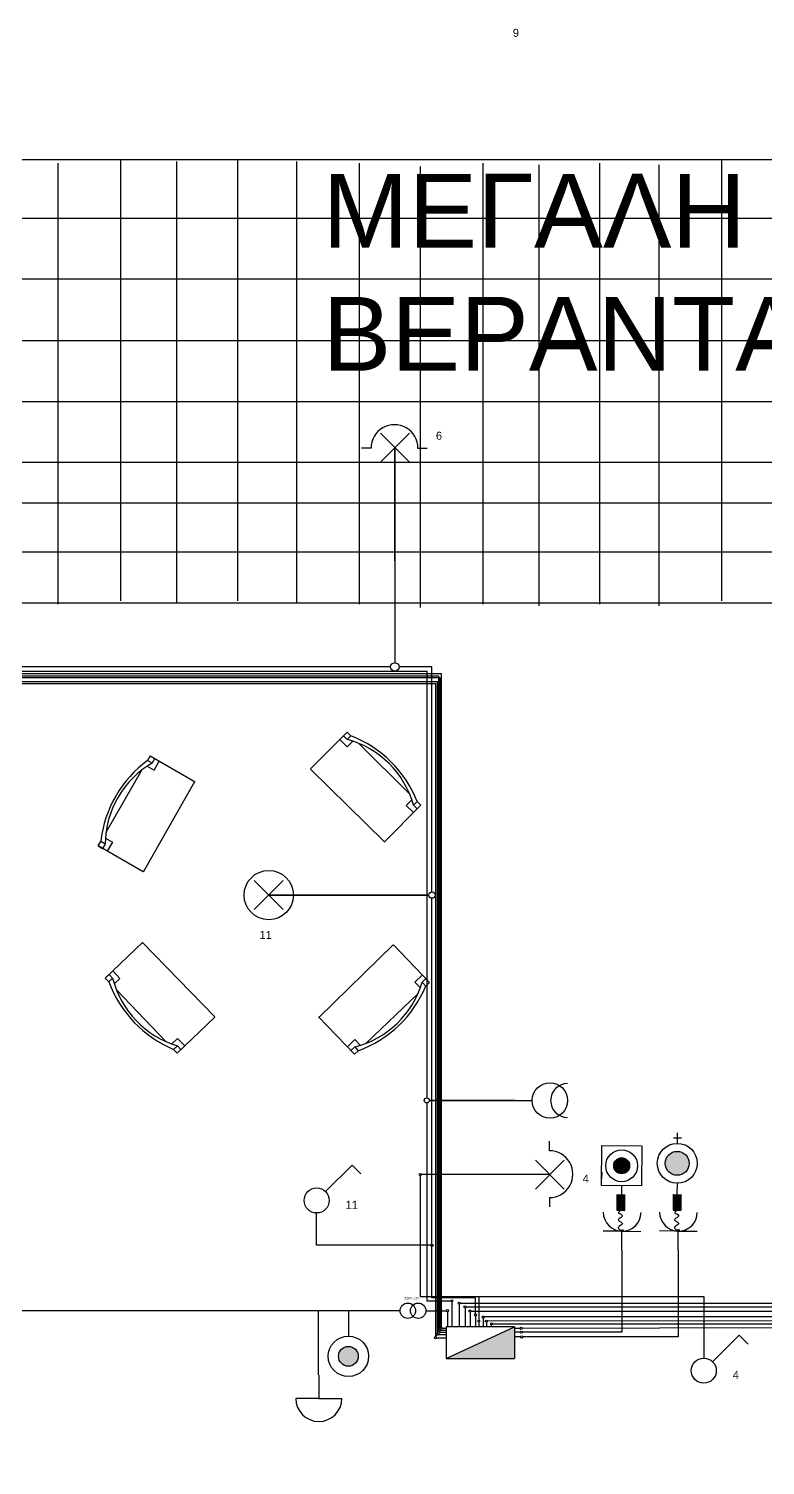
# Model space of a CAD drawing. Header units: millimetres. Extents: x 2744.1 to 2773.1, y 1487 to 1500.
# Drawn here: x 2757.71 to 2761.2, y 1493.23 to 1500.04 of the extents above; entities that cross this region are included whole.
import ezdxf

# ---------------------------------------------------------------- set-up
doc = ezdxf.new("R2010")
doc.units = ezdxf.units.MM
doc.linetypes.add('DASHDOT', pattern=[25.4, 12.7, -6.35, 0, -6.35])
for name, color, linetype in [('Γραμμές Κουδουνιών-Κλειδαριάς', 190, 'Continuous'), ('Γραμμές Λευκών Συσκευών', 1, 'Continuous'), ('Γραμμές Παροχή', 11, 'Continuous'), ('Γραμμές Ρευματοδοτών', 3, 'Continuous'), ('Γραμμές Τηλεφώνου', 30, 'DASHDOT'), ('Γραμμές Φωτισμού', 5, 'Continuous'), ('ΕΠΙΠΛΑ', 254, 'Continuous'), ('συμβολα', 254, 'Continuous')]:
    doc.layers.add(name, color=color, linetype=linetype)
doc.styles.add('Romans', font='Romans.shx')
doc.styles.get("Standard").update_dxf_attribs({"font": 'arial.ttf'})
pattern_1 = [(0, (0, 0), (0, 6.985), [5.08, -1.905]), (90, (0, 0), (-6.985, 4e-16), [5.08, -1.905])]

msp = doc.modelspace()

# ---------------------------------------------------------------- hatches: boundary and pattern name
at = {"layer": 'Γραμμές Κουδουνιών-Κλειδαριάς'}
h = msp.add_hatch(dxfattribs=at)
h.set_pattern_fill('ANGLE', color=256)
h.set_pattern_definition([(0, (0.994, 1.077), (0, 6.985), [5.08, -1.905]), (90, (0.994, 1.077), (-6.985, 4e-16), [5.08, -1.905])])
h.paths.add_polyline_path([(2759.5799, 1494.9594, 1), (2759.6036, 1494.9594, 1)])
h = msp.add_hatch(dxfattribs=at)
h.set_pattern_fill('ANGLE', color=256)
h.set_pattern_definition([(0, (1.1136, 0.127), (0, 6.985), [5.08, -1.905]), (90, (1.1136, 0.127), (-6.985, 4e-16), [5.08, -1.905])])
h.paths.add_polyline_path([(2759.7055, 1494.0093, 1), (2759.7155, 1494.0093, 1)])
h = msp.add_hatch(dxfattribs=at)
h.set_pattern_fill('ANGLE', color=256)
h.set_pattern_definition([(0, (1.149, 0.127), (0, 6.985), [5.08, -1.905]), (90, (1.149, 0.127), (-6.985, 4e-16), [5.08, -1.905])])
h.paths.add_polyline_path([(2759.7407, 1493.9978, 1), (2759.7506, 1493.9978, 1)])
h = msp.add_hatch(dxfattribs=at)
h.set_pattern_fill('ANGLE', color=256)
h.set_pattern_definition([(0, (1.177, 0.127), (0, 6.985), [5.08, -1.905]), (90, (1.177, 0.127), (-6.985, 4e-16), [5.08, -1.905])])
h.paths.add_polyline_path([(2759.7685, 1493.9806, 1), (2759.7785, 1493.9806, 1)])
h = msp.add_hatch(dxfattribs=at)
h.set_pattern_fill('ANGLE', color=256)
h.set_pattern_definition([(0, (1.0356, 0.131), (0, 6.985), [5.08, -1.905]), (90, (1.0356, 0.131), (-6.985, 4e-16), [5.08, -1.905])])
h.paths.add_polyline_path([(2759.6946, 1493.9625, 1), (2759.6846, 1493.9625, 1)])
h = msp.add_hatch(dxfattribs=at)
h.set_pattern_fill('ANGLE', color=256)
h.set_pattern_definition([(0, (1.2004, 0.107), (0, 6.985), [5.08, -1.905]), (90, (1.2004, 0.107), (-6.985, 4e-16), [5.08, -1.905])])
h.paths.add_polyline_path([(2759.7923, 1493.9606, 1), (2759.8022, 1493.9606, 1)])
at = {"layer": 'Γραμμές Κουδουνιών-Κλειδαριάς', "ltscale": 2}
h = msp.add_hatch(color=256, dxfattribs=at)
h.dxf.hatch_style = 1
edge = h.paths.add_edge_path()
edge.add_arc((2759.2207, 1493.7461), 0.0469, 0, 360)
at = {"layer": 'Γραμμές Λευκών Συσκευών'}
h = msp.add_hatch(dxfattribs=at)
h.set_pattern_fill('ANGLE', color=3)
h.set_pattern_definition(pattern_1)
h.paths.add_polyline_path([(2759.6036, 1494.9594, 1), (2759.5799, 1494.9594, 1)])
h.paths.add_polyline_path([(2755.8316, 1495.1428, 0.810806), (2755.8089, 1495.138, 0.92603), (2755.8325, 1495.1362), (2755.8316, 1495.1362)])
h.paths.add_polyline_path([(2754.2144, 1492.6229, 1), (2754.2381, 1492.6229, 1)])
h.paths.add_polyline_path([(2755.7618, 1489.2149, 1), (2755.7216, 1489.2149, 1)])
for points in [[(2760.4781, 1494.6495, 1), (2760.5537, 1494.6495, 1)], [(2760.7226, 1494.6609, 1), (2760.836, 1494.6609, 1)], [(2760.4929, 1494.4382), (2760.5307, 1494.4379), (2760.5313, 1494.5135), (2760.4936, 1494.5138)], [(2760.7598, 1494.4387), (2760.7975, 1494.4384), (2760.7982, 1494.5139), (2760.7604, 1494.5142)]]:
    msp.add_hatch(color=256, dxfattribs=at).paths.add_polyline_path(points)
h = msp.add_hatch(dxfattribs=at)
h.set_pattern_fill('ANGLE', color=5)
h.set_pattern_definition(pattern_1)
h.paths.add_polyline_path([(2759.5562, 1494.6078, 1), (2759.5662, 1494.6078, 1)])
h = msp.add_hatch(dxfattribs=at)
h.set_pattern_fill('ANGLE', color=5)
h.set_pattern_definition([(0, (-0.1436, -0.1306), (0, 6.985), [5.08, -1.905]), (90, (-0.1436, -0.1306), (-6.985, 4e-16), [5.08, -1.905])])
h.paths.add_polyline_path([(2759.6217, 1494.2724, 1), (2759.6117, 1494.2724, 1)])
h = msp.add_hatch(dxfattribs=at)
h.set_pattern_fill('ANGLE', color=3)
h.set_pattern_definition(pattern_1)
h.paths.add_polyline_path([(2759.7155, 1494.0093, 1), (2759.7055, 1494.0093, 1)])
h.paths.add_polyline_path([(2759.7506, 1493.9978, 1), (2759.7407, 1493.9978, 1)])
h.paths.add_polyline_path([(2759.7785, 1493.9806, 1), (2759.7685, 1493.9806, 1)])
h.paths.add_polyline_path([(2759.8022, 1493.9606, 1), (2759.7923, 1493.9606, 1)])
at = {"layer": 'Γραμμές Λευκών Συσκευών', "true_color": 0x642165}
h = msp.add_hatch(dxfattribs=at)
h.set_pattern_fill('ANGLE', color=219)
h.set_pattern_definition(pattern_1)
h.paths.add_polyline_path([(2759.6846, 1493.9625, 1), (2759.6946, 1493.9625, 1)])
at = {"layer": 'Γραμμές Λευκών Συσκευών', "true_color": 0x7f00ff}
h = msp.add_hatch(dxfattribs=at)
h.set_pattern_fill('ANGLE', color=190)
h.set_pattern_definition(pattern_1)
h.paths.add_polyline_path([(2759.6846, 1493.9625, 1), (2759.6946, 1493.9625, 1)])
at = {"layer": 'Γραμμές Λευκών Συσκευών'}
h = msp.add_hatch(dxfattribs=at)
h.set_pattern_fill('ANGLE', color=1)
h.set_pattern_definition(pattern_1)
h.paths.add_polyline_path([(2759.6382, 1493.8344, 1), (2759.6282, 1493.8344, 1)])
h.paths.add_polyline_path([(2759.6365, 1493.8493, 1), (2759.6465, 1493.8493, 1)])
h.paths.add_polyline_path([(2759.6431, 1493.8599, 1), (2759.6531, 1493.8599, 1)])
h.paths.add_polyline_path([(2759.6488, 1493.8708, 1), (2759.6588, 1493.8708, 1)])
h.paths.add_polyline_path([(2759.6647, 1493.8793, 1), (2759.6547, 1493.8793, 1)])
at = {"layer": 'Γραμμές Λευκών Συσκευών', "true_color": 0xff7f7f}
h = msp.add_hatch(dxfattribs=at)
h.set_pattern_fill('ANGLE', color=11)
h.set_pattern_definition(pattern_1)
h.paths.add_polyline_path([(2760.0447, 1493.8789, 1), (2760.0347, 1493.8789, 1)])
at = {"layer": 'Γραμμές Ρευματοδοτών'}
h = msp.add_hatch(dxfattribs=at)
h.set_pattern_fill('ANGLE', color=256)
h.set_pattern_definition([(0, (-0.177, 1.001), (0, 6.985), [5.08, -1.905]), (90, (-0.177, 1.001), (-6.985, 4e-16), [5.08, -1.905])])
h.paths.add_polyline_path([(2759.6036, 1494.9594, 1), (2759.5799, 1494.9594, 1)])
h = msp.add_hatch(dxfattribs=at)
h.set_pattern_fill('ANGLE', color=256)
h.set_pattern_definition([(0, (-0.057, 0.051), (0, 6.985), [5.08, -1.905]), (90, (-0.057, 0.051), (-6.985, 4e-16), [5.08, -1.905])])
h.paths.add_polyline_path([(2759.7155, 1494.0093, 1), (2759.7055, 1494.0093, 1)])
h = msp.add_hatch(dxfattribs=at)
h.set_pattern_fill('ANGLE', color=256)
h.set_pattern_definition([(0, (-0.022, 0.051), (0, 6.985), [5.08, -1.905]), (90, (-0.022, 0.051), (-6.985, 4e-16), [5.08, -1.905])])
h.paths.add_polyline_path([(2759.7506, 1493.9978, 1), (2759.7407, 1493.9978, 1)])
h = msp.add_hatch(dxfattribs=at)
h.set_pattern_fill('ANGLE', color=256)
h.set_pattern_definition([(0, (0.006, 0.051), (0, 6.985), [5.08, -1.905]), (90, (0.006, 0.051), (-6.985, 4e-16), [5.08, -1.905])])
h.paths.add_polyline_path([(2759.7785, 1493.9806, 1), (2759.7685, 1493.9806, 1)])
h = msp.add_hatch(dxfattribs=at)
h.set_pattern_fill('ANGLE', color=256)
h.set_pattern_definition([(0, (0.03, 0.031), (0, 6.985), [5.08, -1.905]), (90, (0.03, 0.031), (-6.985, 4e-16), [5.08, -1.905])])
h.paths.add_polyline_path([(2759.8022, 1493.9606, 1), (2759.7923, 1493.9606, 1)])
h = msp.add_hatch(dxfattribs=at)
h.set_pattern_fill('ANGLE', color=256)
h.set_pattern_definition(pattern_1)
h.paths.add_polyline_path([(2759.7923, 1493.9606, 1), (2759.8022, 1493.9606, 1)])
h = msp.add_hatch(dxfattribs=at)
h.set_pattern_fill('ANGLE', color=256)
h.set_pattern_definition([(0, (0.0015, -0.0314), (0, 6.985), [5.08, -1.905]), (90, (0.0015, -0.0314), (-6.985, 4e-16), [5.08, -1.905])])
h.paths.add_polyline_path([(2759.8164, 1493.9405, 1), (2759.8292, 1493.9405, 1)])
h = msp.add_hatch(dxfattribs=at)
h.set_pattern_fill('ANGLE', color=256)
h.set_pattern_definition([(0, (0.017, -0.057), (0, 6.985), [5.08, -1.905]), (90, (0.017, -0.057), (-6.985, 4e-16), [5.08, -1.905])])
h.paths.add_polyline_path([(2759.8323, 1493.9112, 1), (2759.845, 1493.9112, 1)])
h = msp.add_hatch(dxfattribs=at)
h.set_pattern_fill('ANGLE', color=256)
h.set_pattern_definition([(0, (0.038, -0.0216), (0, 6.985), [5.08, -1.905]), (90, (0.038, -0.0216), (-6.985, 4e-16), [5.08, -1.905])])
h.paths.add_polyline_path([(2759.8662, 1493.9335, 1), (2759.8535, 1493.9335, 1)])
h = msp.add_hatch(dxfattribs=at)
h.set_pattern_fill('ANGLE', color=256)
h.set_pattern_definition([(0, (0.053, -0.043), (0, 6.985), [5.08, -1.905]), (90, (0.053, -0.043), (-6.985, 4e-16), [5.08, -1.905])])
h.paths.add_polyline_path([(2759.8795, 1493.9129, 1), (2759.8695, 1493.9129, 1)])
at = {"layer": 'Γραμμές Τηλεφώνου'}
h = msp.add_hatch(dxfattribs=at)
h.set_pattern_fill('ANGLE', color=5)
h.set_pattern_definition(pattern_1)
h.paths.add_polyline_path([(2759.4208, 1497.0138, 1), (2759.461, 1497.0138, 1)])
h.paths.add_polyline_path([(2759.6317, 1495.9323, 1), (2759.6017, 1495.9323, 1)])
h.paths.add_polyline_path([(2759.8178, 1493.9419, 1), (2759.8278, 1493.9419, 1)])
h.paths.add_polyline_path([(2759.8337, 1493.9126, 1), (2759.8437, 1493.9126, 1)])
h.paths.add_polyline_path([(2759.8549, 1493.9321, 1), (2759.8648, 1493.9321, 1)])
h.paths.add_polyline_path([(2759.8695, 1493.9129, 1), (2759.8795, 1493.9129, 1)])
h.paths.add_polyline_path([(2759.8946, 1493.9003, 1), (2759.9046, 1493.9003, 1)])
at = {"layer": 'Γραμμές Φωτισμού'}
h = msp.add_hatch(dxfattribs=at)
h.set_pattern_fill('ANGLE', color=5)
h.set_pattern_definition([(0, (0.379, 2.052), (0, 6.985), [5.08, -1.905]), (90, (0.379, 2.052), (-6.985, 4e-16), [5.08, -1.905])])
h.paths.add_polyline_path([(2759.6317, 1495.9323, 1), (2759.6017, 1495.9323, 1)])
at = {"layer": 'Γραμμές Φωτισμού', "true_color": 0x136734}
h = msp.add_hatch(dxfattribs=at)
h.set_pattern_fill('ANGLE', color=116)
h.set_pattern_definition(pattern_1)
h.paths.add_polyline_path([(2759.7155, 1494.0093, 1), (2759.7055, 1494.0093, 1)])
h.paths.add_polyline_path([(2759.7506, 1493.9978, 1), (2759.7407, 1493.9978, 1)])
h.paths.add_polyline_path([(2759.7785, 1493.9806, 1), (2759.7685, 1493.9806, 1)])
h.paths.add_polyline_path([(2759.8022, 1493.9606, 1), (2759.7923, 1493.9606, 1)])
at = {"layer": 'Γραμμές Φωτισμού', "true_color": 0x642165}
h = msp.add_hatch(dxfattribs=at)
h.set_pattern_fill('ANGLE', color=219)
h.set_pattern_definition(pattern_1)
h.paths.add_polyline_path([(2759.6946, 1493.9625, 1), (2759.6846, 1493.9625, 1)])
at = {"layer": 'Γραμμές Φωτισμού'}
h = msp.add_hatch(dxfattribs=at)
h.set_pattern_fill('ANGLE', color=256)
h.set_pattern_definition([(0, (-0.0276, 0.006), (0, 6.985), [5.08, -1.905]), (90, (-0.0276, 0.006), (-6.985, 4e-16), [5.08, -1.905])])
h.paths.add_polyline_path([(2759.8164, 1493.9405, 1), (2759.8292, 1493.9405, 1)])
h = msp.add_hatch(dxfattribs=at)
h.set_pattern_fill('ANGLE', color=256)
h.set_pattern_definition([(0, (-0.012, -0.0194), (0, 6.985), [5.08, -1.905]), (90, (-0.012, -0.0194), (-6.985, 4e-16), [5.08, -1.905])])
h.paths.add_polyline_path([(2759.8323, 1493.9112, 1), (2759.845, 1493.9112, 1)])
h = msp.add_hatch(dxfattribs=at)
h.set_pattern_fill('ANGLE', color=256)
h.set_pattern_definition([(0, (0.009, 0.016), (0, 6.985), [5.08, -1.905]), (90, (0.009, 0.016), (-6.985, 4e-16), [5.08, -1.905])])
h.paths.add_polyline_path([(2759.8662, 1493.9335, 1), (2759.8535, 1493.9335, 1)])
h = msp.add_hatch(dxfattribs=at)
h.set_pattern_fill('ANGLE', color=256)
h.set_pattern_definition([(0, (0.024, -0.005), (0, 6.985), [5.08, -1.905]), (90, (0.024, -0.005), (-6.985, 4e-16), [5.08, -1.905])])
h.paths.add_polyline_path([(2759.8795, 1493.9129, 1), (2759.8695, 1493.9129, 1)])
h = msp.add_hatch(dxfattribs=at)
h.set_pattern_fill('ANGLE', color=5)
h.set_pattern_definition(pattern_1)
h.paths.add_polyline_path([(2759.8795, 1493.9129, 1), (2759.8695, 1493.9129, 1)])
h = msp.add_hatch(dxfattribs=at)
h.set_pattern_fill('ANGLE', color=5)
h.set_pattern_definition([(0, (0.214, -0.043), (0, 6.985), [5.08, -1.905]), (90, (0.214, -0.043), (-6.985, 4e-16), [5.08, -1.905])])
h.paths.add_polyline_path([(2759.8946, 1493.9003, 1), (2759.9046, 1493.9003, 1)])
at = {"layer": 'συμβολα'}
h = msp.add_hatch(color=256, dxfattribs=at)
h.set_gradient(color1=(255, 255, 255))
h.paths.add_polyline_path([(2760.008, 1493.7364), (2760.008, 1493.8854), (2759.6834, 1493.7364)])

# ---------------------------------------------------------------- linework, layer by layer
at = {"layer": 'Γραμμές Κουδουνιών-Κλειδαριάς'}
for p, q in [((2759.4438, 1493.9621), (2755.3683, 1493.9621)), ((2759.0795, 1493.6577), (2759.0795, 1493.9621)), ((2759.2207, 1493.964), (2759.2207, 1493.8419)), ((2759.4656, 1493.9621), (2759.4329, 1493.9621)), ((2759.5878, 1493.9621), (2759.6846, 1493.9621)), ((2759.6897, 1493.9574), (2759.6897, 1493.8853)), ((2759.0804, 1493.656), (2759.0804, 1493.5466)), ((2759.0804, 1493.5466), (2758.971, 1493.5466)), ((2759.0804, 1493.5466), (2759.1898, 1493.5466))]:
    msp.add_line(p, q, dxfattribs=at)
for centre, radius in [((2759.5022, 1493.9621), 0.0366), ((2759.5513, 1493.9621), 0.0366), ((2759.6896, 1493.9625), 0.005), ((2759.2207, 1493.7461), 0.0958), ((2759.2207, 1493.7461), 0.0469)]:
    msp.add_circle(centre, radius, dxfattribs=at)
msp.add_arc((2759.0804, 1493.5466), 0.1094, 180, 0, dxfattribs=at)
at = {"layer": 'Γραμμές Λευκών Συσκευών'}
for p, q in [((2755.7634, 1496.9822), (2759.6599, 1496.9822)), ((2759.6599, 1496.9822), (2759.6597, 1493.8843)), ((2755.7549, 1496.9637, 8.358), (2759.6538, 1496.9637, 8.358)), ((2755.7668, 1496.9721), (2759.6481, 1496.9721)), ((2755.7765, 1496.9453, -0.0668), (2759.6415, 1496.9453, -0.0668)), ((2755.8292, 1496.9358), (2759.6332, 1496.9358)), ((2759.6332, 1496.9358), (2759.6332, 1493.8394)), ((2759.6415, 1496.9453, -0.0668), (2759.6415, 1493.8543, -0.0668)), ((2759.6481, 1496.9721), (2759.6481, 1493.8649)), ((2759.6538, 1496.9637, 8.358), (2759.6538, 1493.8758, 0.0135)), ((2760.7801, 1494.7554, -0.3141), (2760.7806, 1494.8058, -0.3141)), ((2760.4205, 1494.5558, -0.3141), (2760.4222, 1494.7448, -0.3141)), ((2760.4222, 1494.7448, -0.3141), (2760.6112, 1494.7431, -0.3141)), ((2760.6112, 1494.7431, -0.3141), (2760.6095, 1494.5541, -0.3141)), ((2760.7804, 1494.7806, -0.3141), (2760.7611, 1494.7808, -0.3141)), ((2760.7996, 1494.7805, -0.3141), (2760.7804, 1494.7806, -0.3141)), ((2760.4217, 1494.6818, -0.3141), (2760.4219, 1494.7133, -0.3141)), ((2760.4211, 1494.6188, -0.3141), (2760.4208, 1494.5873, -0.3141)), ((2760.6095, 1494.5541, -0.3141), (2760.4205, 1494.5558, -0.3141)), ((2760.515, 1494.555, -0.3141), (2760.4678, 1494.5554, -0.3141)), ((2760.515, 1494.555, -0.3141), (2760.5146, 1494.5132, -0.3141)), ((2760.515, 1494.555, -0.3141), (2760.515, 1494.555, -0.3141)), ((2760.7784, 1494.5664, -0.3141), (2760.778, 1494.5141, -0.3141)), ((2760.7784, 1494.5664, -0.3141), (2760.7784, 1494.5664, -0.3141)), ((2760.4936, 1494.5138), (2760.4929, 1494.4382)), ((2760.5307, 1494.4379), (2760.5313, 1494.5135)), ((2760.7604, 1494.5142), (2760.7598, 1494.4387)), ((2760.7975, 1494.4384), (2760.7982, 1494.5139)), ((2760.4929, 1494.4382), (2760.5307, 1494.4379)), ((2760.7598, 1494.4387), (2760.7975, 1494.4384)), ((2760.5174, 1494.3392, -0.3141), (2760.428, 1494.3401, -0.3141)), ((2760.5166, 1494.2498, -0.3141), (2760.5174, 1494.3392, -0.3141)), ((2760.5174, 1494.3392, -0.3141), (2760.6068, 1494.3384, -0.3141)), ((2760.7843, 1494.3397, -0.3141), (2760.6948, 1494.3405, -0.3141)), ((2760.7835, 1494.2503, -0.3141), (2760.7843, 1494.3397, -0.3141)), ((2760.7843, 1494.3397, -0.3141), (2760.8737, 1494.3389, -0.3141)), ((2760.5166, 1494.2498, -0.3141), (2760.5166, 1493.8602, -0.3141)), ((2760.7835, 1494.2503, -0.3141), (2760.7835, 1493.8379, -0.3141)), ((2759.6465, 1493.8493, -0.0589), (2759.6834, 1493.8493)), ((2759.6531, 1493.8599), (2759.6834, 1493.8599)), ((2759.6588, 1493.8708), (2759.6834, 1493.8708)), ((2759.6647, 1493.8793), (2759.6834, 1493.8793)), ((2760.0352, 1493.8602), (2760.008, 1493.86)), ((2760.5166, 1493.8602, -0.3141), (2760.0451, 1493.8602)), ((2759.6382, 1493.8344), (2759.6834, 1493.8344)), ((2760.037, 1493.8379), (2760.008, 1493.838)), ((2760.7835, 1493.8379, -0.3141), (2760.047, 1493.8379))]:
    msp.add_line(p, q, dxfattribs=at)
for centre, radius in [((2760.7793, 1494.6609, -0.3141), 0.0945), ((2760.5159, 1494.6495, -0.3141), 0.0756), ((2760.5159, 1494.6495, -0.3141), 0.0378), ((2760.7793, 1494.6609, -0.3141), 0.0567), ((2759.6415, 1493.8493, -0.0668), 0.005), ((2759.6481, 1493.8599), 0.005), ((2759.6538, 1493.8708), 0.005), ((2759.6597, 1493.8793), 0.005), ((2760.0401, 1493.8602), 0.005), ((2759.6332, 1493.8344), 0.005), ((2760.042, 1493.8379), 0.005)]:
    msp.add_circle(centre, radius, dxfattribs=at)
for centre in [(2760.5182, 1494.4287, -0.3141), (2760.7851, 1494.4291, -0.3141)]:
    msp.add_arc(centre, 0.0894, 179.48355, 359.48355, dxfattribs=at)
for points in [[(2760.5118, 1494.4381), (2760.501, 1494.4253), (2760.51, 1494.4209), (2760.5185, 1494.413), (2760.5098, 1494.4028), (2760.4997, 1494.3927), (2760.5121, 1494.3828), (2760.5196, 1494.3749), (2760.5077, 1494.3647), (2760.4994, 1494.3547), (2760.5087, 1494.3459), (2760.5251, 1494.3458)], [(2760.7787, 1494.4385), (2760.7679, 1494.4257), (2760.7769, 1494.4214), (2760.7854, 1494.4135), (2760.7767, 1494.4032), (2760.7666, 1494.3932), (2760.779, 1494.3833), (2760.7865, 1494.3753), (2760.7746, 1494.3651), (2760.7663, 1494.3552), (2760.7756, 1494.3464), (2760.792, 1494.3462)]]:
    msp.add_spline(points, degree=3, dxfattribs=at)
at = {"layer": 'Γραμμές Παροχή'}
for p, q in [((2760.008, 1493.8788), (2760.0347, 1493.8789, 0.0001)), ((2760.0447, 1493.8789, 0.0001), (2761.6133, 1493.8839, 0.0055))]:
    msp.add_line(p, q, dxfattribs=at)
msp.add_circle((2760.0397, 1493.8789, 0.0001), 0.005, dxfattribs=at)
at = {"layer": 'Γραμμές Ρευματοδοτών'}
for p, q in [((2755.8207, 1496.9933), (2759.5917, 1496.9933)), ((2759.5917, 1496.9933), (2759.5917, 1494.9713)), ((2759.5917, 1494.9476), (2759.5917, 1494.0093)), ((2760.0114, 1494.9591), (2759.6036, 1494.9591)), ((2759.6087, 1494.9591), (2760.0114, 1494.9591)), ((2760.0114, 1494.9586), (2760.0919, 1494.9586)), ((2759.5917, 1494.0093), (2759.7055, 1494.0093)), ((2759.7105, 1494.0043), (2759.7105, 1493.8854)), ((2759.7457, 1493.9925), (2759.7457, 1493.8854)), ((2759.7506, 1493.9978), (2762.0914, 1493.9978)), ((2759.7735, 1493.9756), (2759.7735, 1493.8854)), ((2759.7785, 1493.9806), (2761.6807, 1493.9806)), ((2759.7973, 1493.9556), (2759.7973, 1493.8854)), ((2759.8022, 1493.9606), (2761.6539, 1493.9606))]:
    msp.add_line(p, q, dxfattribs=at)
at = {"layer": 'Γραμμές Ρευματοδοτών', "linetype": 'Continuous'}
msp.add_circle((2760.1759, 1494.9586), 0.084, dxfattribs=at)
at = {"layer": 'Γραμμές Ρευματοδοτών'}
for centre, radius in [((2759.5917, 1494.9594), 0.0119), ((2759.7105, 1494.0093), 0.005), ((2759.7457, 1493.9978), 0.005), ((2759.7735, 1493.9806), 0.005), ((2759.7973, 1493.9606), 0.005)]:
    msp.add_circle(centre, radius, dxfattribs=at)
msp.add_arc((2760.2598, 1494.9586), 0.0805, 90, 270, dxfattribs=at)
at = {"layer": 'Γραμμές Φωτισμού'}
for p, q in [((2759.3723, 1498.1216), (2759.5095, 1497.9844)), ((2759.5095, 1498.1216), (2759.3723, 1497.9844)), ((2759.3278, 1498.0511), (2759.2834, 1498.0511)), ((2759.4409, 1497.5166), (2759.4409, 1498.053)), ((2759.4409, 1498.053), (2759.4409, 1497.0338)), ((2759.5501, 1498.0511), (2759.5946, 1498.0511)), ((2759.4208, 1497.0138), (2757.1584, 1497.0138)), ((2759.6167, 1497.0138), (2759.461, 1497.0138)), ((2759.6167, 1495.9473), (2759.6167, 1497.0138)), ((2758.7747, 1496.0009), (2758.9119, 1495.8638)), ((2758.9119, 1496.0009), (2758.7747, 1495.8638)), ((2759.5966, 1495.9323), (2758.8433, 1495.9323)), ((2758.8433, 1495.9323), (2759.6017, 1495.9323)), ((2759.6167, 1494.023), (2759.6167, 1495.9174)), ((2760.1734, 1494.7208, 0.0055), (2760.1734, 1494.7653, 0.0055)), ((2760.2439, 1494.6764, 0.0055), (2760.1067, 1494.5392, 0.0055)), ((2760.2439, 1494.5392, 0.0055), (2760.1067, 1494.6764, 0.0055)), ((2759.1122, 1494.5269), (2759.2383, 1494.6529)), ((2759.2383, 1494.6529), (2759.2802, 1494.6109)), ((2759.5612, 1494.6028, 0.0055), (2759.5612, 1494.0301, 0.0055)), ((2760.1753, 1494.6078, 0.0055), (2759.5662, 1494.6078, 0.0055)), ((2760.1734, 1494.4986, 0.0055), (2760.1734, 1494.4541, 0.0055)), ((2759.0702, 1494.2724), (2759.0702, 1494.4255)), ((2759.6117, 1494.2724), (2759.0702, 1494.2724)), ((2759.5612, 1494.0301, 0.0055), (2759.8381, 1494.0301, 0.0055)), ((2759.8228, 1494.023), (2759.6167, 1494.023)), ((2759.8228, 1493.9469), (2759.8228, 1494.023)), ((2759.8381, 1494.0301, 0.0055), (2759.8387, 1493.9176)), ((2759.8381, 1494.0301, 0.0055), (2760.9051, 1494.0301, 0.0055)), ((2760.9051, 1494.0301, 0.0055), (2760.9051, 1493.7377, 0.0055)), ((2759.8228, 1493.9369), (2759.8228, 1493.8854)), ((2759.8599, 1493.9271), (2759.8599, 1493.8854)), ((2761.9884, 1493.9335), (2759.8647, 1493.9331)), ((2759.8387, 1493.9076), (2759.8387, 1493.8854)), ((2759.8745, 1493.9079), (2759.8745, 1493.8854)), ((2761.6204, 1493.9137), (2759.8795, 1493.9129)), ((2759.8996, 1493.8854), (2759.8996, 1493.8953)), ((2759.9046, 1493.9003), (2761.634, 1493.9003)), ((2760.9471, 1493.7203, 0.0055), (2761.0731, 1493.8463, 0.0055)), ((2761.0731, 1493.8463, 0.0055), (2761.115, 1493.8042, 0.0055))]:
    msp.add_line(p, q, dxfattribs=at)
for centre, radius in [((2759.4409, 1497.0138), 0.0201), ((2758.8433, 1495.9323), 0.117), ((2759.6167, 1495.9323), 0.015), ((2759.5612, 1494.6078, 0.0055), 0.005), ((2759.0702, 1494.4849), 0.0594), ((2759.6167, 1494.2724), 0.005), ((2759.8228, 1493.9419), 0.005), ((2759.8387, 1493.9126), 0.005), ((2759.8599, 1493.9321), 0.005), ((2759.8745, 1493.9129), 0.005), ((2759.8996, 1493.9003), 0.005), ((2760.9051, 1493.6783, 0.0055), 0.0594)]:
    msp.add_circle(centre, radius, dxfattribs=at)
for centre, start, end in [((2759.439, 1498.0511), 359.99999, 180.00001), ((2760.1734, 1494.6097, 0.0055), 269.99999, 90.00001)]:
    msp.add_arc(centre, 0.1111, start, end, dxfattribs=at)
at = {"layer": 'ΕΠΙΠΛΑ', "ltscale": 0.3}
for p, q in [((2757.8441, 1499.4027), (2757.8441, 1497.3113)), ((2758.141, 1499.4187), (2758.141, 1497.3274)), ((2758.4057, 1499.4107), (2758.4057, 1497.3193)), ((2758.6946, 1499.4187), (2758.6946, 1497.3274)), ((2758.9754, 1499.4107), (2758.9754, 1497.3193)), ((2759.2722, 1499.4027), (2759.2722, 1497.3113)), ((2759.561, 1499.3867), (2759.561, 1497.2953)), ((2759.8579, 1499.4027), (2759.8579, 1497.3113)), ((2760.1227, 1499.3947), (2760.1227, 1497.3033)), ((2760.4115, 1499.4027), (2760.4115, 1497.3113)), ((2760.6923, 1499.3947), (2760.6923, 1497.3033)), ((2760.9891, 1499.4187), (2760.9891, 1497.3274)), ((2755.5956, 1499.1409), (2764.9276, 1499.1409)), ((2755.5956, 1498.8536), (2764.9276, 1498.8536)), ((2755.5977, 1498.5614), (2764.9296, 1498.5614)), ((2755.5977, 1498.2729), (2764.9296, 1498.2729)), ((2755.5977, 1497.9844), (2764.9296, 1497.9844)), ((2755.6057, 1497.7921), (2764.9377, 1497.7921)), ((2755.6057, 1497.5597), (2764.9377, 1497.5597)), ((2759.0412, 1496.5289), (2759.394, 1496.1839)), ((2759.0412, 1496.5289), (2759.394, 1496.1839)), ((2758.2491, 1496.0426), (2758.4933, 1496.4715)), ((2758.5871, 1495.3554), (2758.2429, 1495.7091)), ((2759.4334, 1495.6964), (2759.0798, 1495.3522))]:
    msp.add_line(p, q, dxfattribs=at)
at = {"layer": 'ΕΠΙΠΛΑ'}
for p, q in [((2759.0412, 1496.5304, 1.4782), (2759.2148, 1496.7053, 1.4782)), ((2759.0412, 1496.5304, 1.4782), (2759.2148, 1496.7053, 1.4782)), ((2759.2148, 1496.7053, 1.4782), (2759.1974, 1496.6878, 1.4782)), ((2759.2148, 1496.7053, 1.4782), (2759.1974, 1496.6878, 1.4782)), ((2759.2149, 1496.6704, 1.4782), (2759.1974, 1496.6878, 1.4782)), ((2759.2149, 1496.6704, 1.4782), (2759.1974, 1496.6878, 1.4782)), ((2759.2148, 1496.7053, 1.4782), (2759.2322, 1496.6879, 1.4782)), ((2759.2148, 1496.7053, 1.4782), (2759.2322, 1496.6879, 1.4782)), ((2759.2149, 1496.6704, 1.4782), (2759.2322, 1496.6879, 1.4782)), ((2759.2149, 1496.6704, 1.4782), (2759.2322, 1496.6879, 1.4782)), ((2759.2415, 1496.6623, 1.4782), (2759.215, 1496.6356, 1.4782)), ((2759.2415, 1496.6623, 1.4782), (2759.215, 1496.6356, 1.4782)), ((2759.2681, 1496.6524, 1.4782), (2759.5111, 1496.4111, 1.4782)), ((2759.2681, 1496.6524, 1.4782), (2759.5111, 1496.4111, 1.4782)), ((2758.2814, 1496.5921, 1.4782), (2758.2691, 1496.5707, 1.4782)), ((2758.2904, 1496.5584, 1.4782), (2758.2691, 1496.5707, 1.4782)), ((2758.2814, 1496.5921, 1.4782), (2758.3027, 1496.5797, 1.4782)), ((2758.2814, 1496.5921, 1.4782), (2758.4946, 1496.4686, 1.4782)), ((2758.2904, 1496.5584, 1.4782), (2758.3027, 1496.5797, 1.4782)), ((2758.0721, 1496.2307, 1.4782), (2758.2438, 1496.5271, 1.4782)), ((2758.2668, 1496.5436, 1.4782), (2758.2994, 1496.5247, 1.4782)), ((2759.5213, 1496.3846, 1.4782), (2759.4948, 1496.3579, 1.4782)), ((2759.5213, 1496.3846, 1.4782), (2759.4948, 1496.3579, 1.4782)), ((2759.5296, 1496.358, 1.4782), (2759.547, 1496.3755, 1.4782)), ((2759.5296, 1496.358, 1.4782), (2759.547, 1496.3755, 1.4782)), ((2759.5644, 1496.3582, 1.4782), (2759.547, 1496.3755, 1.4782)), ((2759.5644, 1496.3582, 1.4782), (2759.547, 1496.3755, 1.4782)), ((2759.5644, 1496.3582, 1.4782), (2759.3909, 1496.1833, 1.4782)), ((2759.5644, 1496.3582, 1.4782), (2759.3909, 1496.1833, 1.4782)), ((2759.5296, 1496.358, 1.4782), (2759.5471, 1496.3407, 1.4782)), ((2759.5296, 1496.358, 1.4782), (2759.5471, 1496.3407, 1.4782)), ((2759.5644, 1496.3582, 1.4782), (2759.5471, 1496.3407, 1.4782)), ((2759.5644, 1496.3582, 1.4782), (2759.5471, 1496.3407, 1.4782)), ((2758.0345, 1496.1657, 1.4782), (2758.0468, 1496.187, 1.4782)), ((2758.0345, 1496.1657, 1.4782), (2758.0558, 1496.1533, 1.4782)), ((2758.2477, 1496.0422, 1.4782), (2758.0345, 1496.1657, 1.4782)), ((2758.0681, 1496.1746, 1.4782), (2758.0468, 1496.187, 1.4782)), ((2758.0681, 1496.1746, 1.4782), (2758.0558, 1496.1533, 1.4782)), ((2758.0692, 1496.2025, 1.4782), (2758.1018, 1496.1836, 1.4782)), ((2758.0682, 1495.539, 1.4782), (2758.246, 1495.7095, 1.4782)), ((2759.4349, 1495.6964, 1.4782), (2759.6054, 1495.5186, 1.4782)), ((2758.0682, 1495.539, 1.4782), (2758.086, 1495.5561, 1.4782)), ((2758.1031, 1495.5383, 1.4782), (2758.086, 1495.5561, 1.4782)), ((2758.0682, 1495.539, 1.4782), (2758.0853, 1495.5212, 1.4782)), ((2758.1031, 1495.5383, 1.4782), (2758.0853, 1495.5212, 1.4782)), ((2758.1107, 1495.5115, 1.4782), (2758.1379, 1495.5376, 1.4782)), ((2758.3573, 1495.2376, 1.4782), (2758.1202, 1495.4848, 1.4782)), ((2759.5618, 1495.4929, 1.4782), (2759.5358, 1495.52, 1.4782)), ((2759.5706, 1495.5193, 1.4782), (2759.5884, 1495.5364, 1.4782)), ((2759.5706, 1495.5193, 1.4782), (2759.5877, 1495.5015, 1.4782)), ((2759.6054, 1495.5186, 1.4782), (2759.5877, 1495.5015, 1.4782)), ((2759.6054, 1495.5186, 1.4782), (2759.5884, 1495.5364, 1.4782)), ((2759.5512, 1495.4666, 1.4782), (2759.304, 1495.2295, 1.4782)), ((2758.5871, 1495.3539, 1.4782), (2758.4092, 1495.1834, 1.4782)), ((2759.2498, 1495.1776, 1.4782), (2759.0793, 1495.3554, 1.4782)), ((2758.3835, 1495.227, 1.4782), (2758.4107, 1495.2531, 1.4782)), ((2758.41, 1495.2182, 1.4782), (2758.3922, 1495.2012, 1.4782)), ((2758.41, 1495.2182, 1.4782), (2758.427, 1495.2004, 1.4782)), ((2759.2505, 1495.2124, 1.4782), (2759.2328, 1495.1953, 1.4782)), ((2759.2505, 1495.2124, 1.4782), (2759.2676, 1495.1946, 1.4782)), ((2759.2773, 1495.22, 1.4782), (2759.2513, 1495.2472, 1.4782)), ((2758.4092, 1495.1834, 1.4782), (2758.3922, 1495.2012, 1.4782)), ((2758.4092, 1495.1834, 1.4782), (2758.427, 1495.2004, 1.4782)), ((2759.2498, 1495.1776, 1.4782), (2759.2328, 1495.1953, 1.4782)), ((2759.2498, 1495.1776, 1.4782), (2759.2676, 1495.1946, 1.4782))]:
    msp.add_line(p, q, dxfattribs=at)
at = {"layer": 'ΕΠΙΠΛΑ', "extrusion": (-0.70314, -0.70831, 0.062378)}
for p, q in [((2759.215, 1496.6356, 1.4782), (2759.18, 1496.6703, 1.4782)), ((2759.215, 1496.6356, 1.4782), (2759.18, 1496.6703, 1.4782)), ((2759.2149, 1496.6704, 1.4782), (2759.1974, 1496.6878, 1.4782)), ((2759.2149, 1496.6704, 1.4782), (2759.1974, 1496.6878, 1.4782)), ((2759.4948, 1496.3579, 1.4782), (2759.5297, 1496.3232, 1.4782)), ((2759.4948, 1496.3579, 1.4782), (2759.5297, 1496.3232, 1.4782)), ((2759.5296, 1496.358, 1.4782), (2759.5471, 1496.3407, 1.4782)), ((2759.5296, 1496.358, 1.4782), (2759.5471, 1496.3407, 1.4782))]:
    msp.add_line(p, q, dxfattribs=at)
at = {"layer": 'ΕΠΙΠΛΑ', "extrusion": (-0.709692, 0.704512, 0)}
msp.add_line((2759.2148, 1496.7053, 1.4782), (2759.1974, 1496.6878, 1.4782), dxfattribs=at)
msp.add_line((2759.2148, 1496.7053, 1.4782), (2759.1974, 1496.6878, 1.4782), dxfattribs=at)
at = {"layer": 'ΕΠΙΠΛΑ', "extrusion": (0.704512, 0.709692, -4.59227e-16)}
for p, q in [((2759.2148, 1496.7053, 1.4782), (2759.2322, 1496.6879, 1.4782)), ((2759.2148, 1496.7053, 1.4782), (2759.2322, 1496.6879, 1.4782)), ((2759.5644, 1496.3582, 1.4782), (2759.547, 1496.3755, 1.4782)), ((2759.5644, 1496.3582, 1.4782), (2759.547, 1496.3755, 1.4782))]:
    msp.add_line(p, q, dxfattribs=at)
at = {"layer": 'ΕΠΙΠΛΑ', "extrusion": (0.70831, -0.70314, 0.062378)}
msp.add_line((2759.2149, 1496.6704, 1.4782), (2759.2322, 1496.6879, 1.4782), dxfattribs=at)
msp.add_line((2759.2149, 1496.6704, 1.4782), (2759.2322, 1496.6879, 1.4782), dxfattribs=at)
msp.add_line((2759.2149, 1496.6704, 1.4782), (2759.2322, 1496.6879, 1.4782), dxfattribs=at)
msp.add_line((2759.2149, 1496.6704, 1.4782), (2759.2322, 1496.6879, 1.4782), dxfattribs=at)
at = {"layer": 'ΕΠΙΠΛΑ', "extrusion": (-0.865368, 0.501137, -4.59227e-16)}
for p, q in [((2758.2814, 1496.5921, 1.4782), (2758.2691, 1496.5707, 1.4782)), ((2758.0345, 1496.1657, 1.4782), (2758.0468, 1496.187, 1.4782))]:
    msp.add_line(p, q, dxfattribs=at)
at = {"layer": 'ΕΠΙΠΛΑ', "extrusion": (-0.500161, -0.863683, 0.062378)}
msp.add_line((2758.2904, 1496.5584, 1.4782), (2758.2691, 1496.5707, 1.4782), dxfattribs=at)
at = {"layer": 'ΕΠΙΠΛΑ', "extrusion": (0.501137, 0.865368, 0)}
msp.add_line((2758.2814, 1496.5921, 1.4782), (2758.3027, 1496.5797, 1.4782), dxfattribs=at)
at = {"layer": 'ΕΠΙΠΛΑ', "extrusion": (0.863683, -0.500161, 0.062378)}
for p, q in [((2758.2904, 1496.5584, 1.4782), (2758.3027, 1496.5797, 1.4782)), ((2758.2994, 1496.5247, 1.4782), (2758.324, 1496.5674, 1.4782)), ((2758.0681, 1496.1746, 1.4782), (2758.0558, 1496.1533, 1.4782)), ((2758.1018, 1496.1836, 1.4782), (2758.0771, 1496.141, 1.4782))]:
    msp.add_line(p, q, dxfattribs=at)
at = {"layer": 'ΕΠΙΠΛΑ', "extrusion": (-0.70831, 0.70314, 0.062378)}
msp.add_line((2759.5296, 1496.358, 1.4782), (2759.547, 1496.3755, 1.4782), dxfattribs=at)
msp.add_line((2759.5296, 1496.358, 1.4782), (2759.547, 1496.3755, 1.4782), dxfattribs=at)
at = {"layer": 'ΕΠΙΠΛΑ', "extrusion": (0.709692, -0.704512, 0)}
msp.add_line((2759.5644, 1496.3582, 1.4782), (2759.5471, 1496.3407, 1.4782), dxfattribs=at)
msp.add_line((2759.5644, 1496.3582, 1.4782), (2759.5471, 1496.3407, 1.4782), dxfattribs=at)
at = {"layer": 'ΕΠΙΠΛΑ', "extrusion": (-0.501137, -0.865368, 0)}
msp.add_line((2758.0345, 1496.1657, 1.4782), (2758.0558, 1496.1533, 1.4782), dxfattribs=at)
at = {"layer": 'ΕΠΙΠΛΑ', "extrusion": (0.500161, 0.863683, 0.062378)}
msp.add_line((2758.0681, 1496.1746, 1.4782), (2758.0468, 1496.187, 1.4782), dxfattribs=at)
msp.add_line((2758.0681, 1496.1746, 1.4782), (2758.0468, 1496.187, 1.4782), dxfattribs=at)
at = {"layer": 'ΕΠΙΠΛΑ', "extrusion": (-0.692124, 0.721778, 0)}
msp.add_line((2758.0682, 1495.539, 1.4782), (2758.086, 1495.5561, 1.4782), dxfattribs=at)
at = {"layer": 'ΕΠΙΠΛΑ', "extrusion": (0.720373, 0.690776, 0.062378)}
for p, q in [((2758.1031, 1495.5383, 1.4782), (2758.086, 1495.5561, 1.4782)), ((2758.1379, 1495.5376, 1.4782), (2758.1038, 1495.5731, 1.4782)), ((2758.41, 1495.2182, 1.4782), (2758.427, 1495.2004, 1.4782)), ((2758.4107, 1495.2531, 1.4782), (2758.4448, 1495.2175, 1.4782)), ((2759.2505, 1495.2124, 1.4782), (2759.2676, 1495.1946, 1.4782))]:
    msp.add_line(p, q, dxfattribs=at)
at = {"layer": 'ΕΠΙΠΛΑ', "extrusion": (-0.690776, 0.720373, 0.062378)}
for p, q in [((2759.5358, 1495.52, 1.4782), (2759.5713, 1495.5541, 1.4782)), ((2759.5706, 1495.5193, 1.4782), (2759.5884, 1495.5364, 1.4782)), ((2758.41, 1495.2182, 1.4782), (2758.3922, 1495.2012, 1.4782)), ((2758.41, 1495.2182, 1.4782), (2758.3922, 1495.2012, 1.4782)), ((2759.2513, 1495.2472, 1.4782), (2759.2157, 1495.2131, 1.4782)), ((2759.2505, 1495.2124, 1.4782), (2759.2328, 1495.1953, 1.4782))]:
    msp.add_line(p, q, dxfattribs=at)
at = {"layer": 'ΕΠΙΠΛΑ', "extrusion": (-0.721778, -0.692124, -4.59227e-16)}
for p, q in [((2758.0682, 1495.539, 1.4782), (2758.0853, 1495.5212, 1.4782)), ((2758.4092, 1495.1834, 1.4782), (2758.3922, 1495.2012, 1.4782))]:
    msp.add_line(p, q, dxfattribs=at)
at = {"layer": 'ΕΠΙΠΛΑ', "extrusion": (0.690776, -0.720373, 0.062378)}
msp.add_line((2758.1031, 1495.5383, 1.4782), (2758.0853, 1495.5212, 1.4782), dxfattribs=at)
at = {"layer": 'ΕΠΙΠΛΑ', "extrusion": (-0.720373, -0.690776, 0.062378)}
msp.add_line((2759.5706, 1495.5193, 1.4782), (2759.5877, 1495.5015, 1.4782), dxfattribs=at)
msp.add_line((2759.5706, 1495.5193, 1.4782), (2759.5877, 1495.5015, 1.4782), dxfattribs=at)
at = {"layer": 'ΕΠΙΠΛΑ', "extrusion": (0.692124, -0.721778, -4.59227e-16)}
for p, q in [((2759.6054, 1495.5186, 1.4782), (2759.5877, 1495.5015, 1.4782)), ((2759.2498, 1495.1776, 1.4782), (2759.2676, 1495.1946, 1.4782))]:
    msp.add_line(p, q, dxfattribs=at)
at = {"layer": 'ΕΠΙΠΛΑ', "extrusion": (0.721778, 0.692124, 0)}
msp.add_line((2759.6054, 1495.5186, 1.4782), (2759.5884, 1495.5364, 1.4782), dxfattribs=at)
at = {"layer": 'ΕΠΙΠΛΑ', "extrusion": (0.692124, -0.721778, 0)}
msp.add_line((2758.4092, 1495.1834, 1.4782), (2758.427, 1495.2004, 1.4782), dxfattribs=at)
at = {"layer": 'ΕΠΙΠΛΑ', "extrusion": (-0.721778, -0.692124, 0)}
msp.add_line((2759.2498, 1495.1776, 1.4782), (2759.2328, 1495.1953, 1.4782), dxfattribs=at)
at = {"layer": 'ΕΠΙΠΛΑ', "ltscale": 0.3}
msp.add_lwpolyline([(2755.5918, 1497.3181), (2764.925, 1497.3181), (2764.925, 1499.4184), (2755.5918, 1499.4184)], close=True, dxfattribs=at)
at = {"layer": 'ΕΠΙΠΛΑ'}
for centre, major_axis, start_param, end_param in [((2759.097, 1496.237, 1.4782), (0.3165, 0.3188), -0.516182, 0.516262), ((2759.097, 1496.237, 1.4782), (0.3165, 0.3188), -0.516182, 0.516262), ((2759.0312, 1496.1707, 1.4782), (0.3938, -0.391), 1.159768, 1.981825), ((2759.0312, 1496.1707, 1.4782), (0.3938, -0.391), 1.159768, 1.981825), ((2758.5982, 1496.1239, 1.4782), (0.2781, 0.4802), 1.159768, 1.981825), ((2758.5173, 1496.1708, 1.4782), (-0.3887, 0.2251), -0.516182, 0.516262), ((2758.6059, 1495.7133, 1.4782), (-0.3841, 0.4005), 1.159768, 1.981825), ((2758.5385, 1495.6487, 1.4782), (-0.3242, -0.3109), -0.516182, 0.516262), ((2759.1402, 1495.6478, 1.4782), (0.3109, -0.3242), -0.516182, 0.516262), ((2759.0755, 1495.7152, 1.4782), (-0.4005, -0.3841), 1.159768, 1.981825)]:
    msp.add_ellipse(centre, major_axis=major_axis, ratio=1, start_param=start_param, end_param=end_param, dxfattribs=at)
at = {"layer": 'συμβολα'}
for p, q in [((2760.008, 1493.8854), (2759.6834, 1493.8854)), ((2759.6834, 1493.8854), (2759.6834, 1493.7364)), ((2759.6834, 1493.7364), (2760.008, 1493.8854)), ((2760.008, 1493.8854), (2760.008, 1493.7364)), ((2759.6834, 1493.7364), (2760.008, 1493.7364))]:
    msp.add_line(p, q, dxfattribs=at)

# ---------------------------------------------------------------- texts
at = {"layer": 'Γραμμές Κουδουνιών-Κλειδαριάς', "insert": (2759.4858, 1494.0275), "char_height": 0.01145, "width": 0.098139, "attachment_point": 1}
msp.add_mtext('220V-12V', dxfattribs=at)
at = {"layer": 'ΕΠΙΠΛΑ', "ltscale": 0.3, "insert": (2759.0977, 1499.3513), "char_height": 0.35, "attachment_point": 1, "style": 'Romans'}
msp.add_mtext_dynamic_manual_height_columns('{\\fArial|b0|i0|c161|p34;ΜΕΓΑΛΗ ΒΕΡΑΝΤΑ}', width=3.27339, gutter_width=0.5, heights=[0], dxfattribs=at)
at = {"layer": 'συμβολα', "width": 0.294823, "attachment_point": 1}
for s, insert, char_height in [('9', (2760, 1500.0387), 0.0379), ('6', (2759.6353, 1498.1291), 0.0379), ('11', (2758.799, 1495.763), 0.03794), ('4', (2760.3311, 1494.6079, 0.0055), 0.0379), ('11', (2759.207, 1494.4832), 0.03794), ('4', (2761.0418, 1493.6766, 0.0055), 0.0379)]:
    msp.add_mtext(s, dxfattribs=dict(at, insert=insert, char_height=char_height))

doc.saveas('drawing.dxf')
